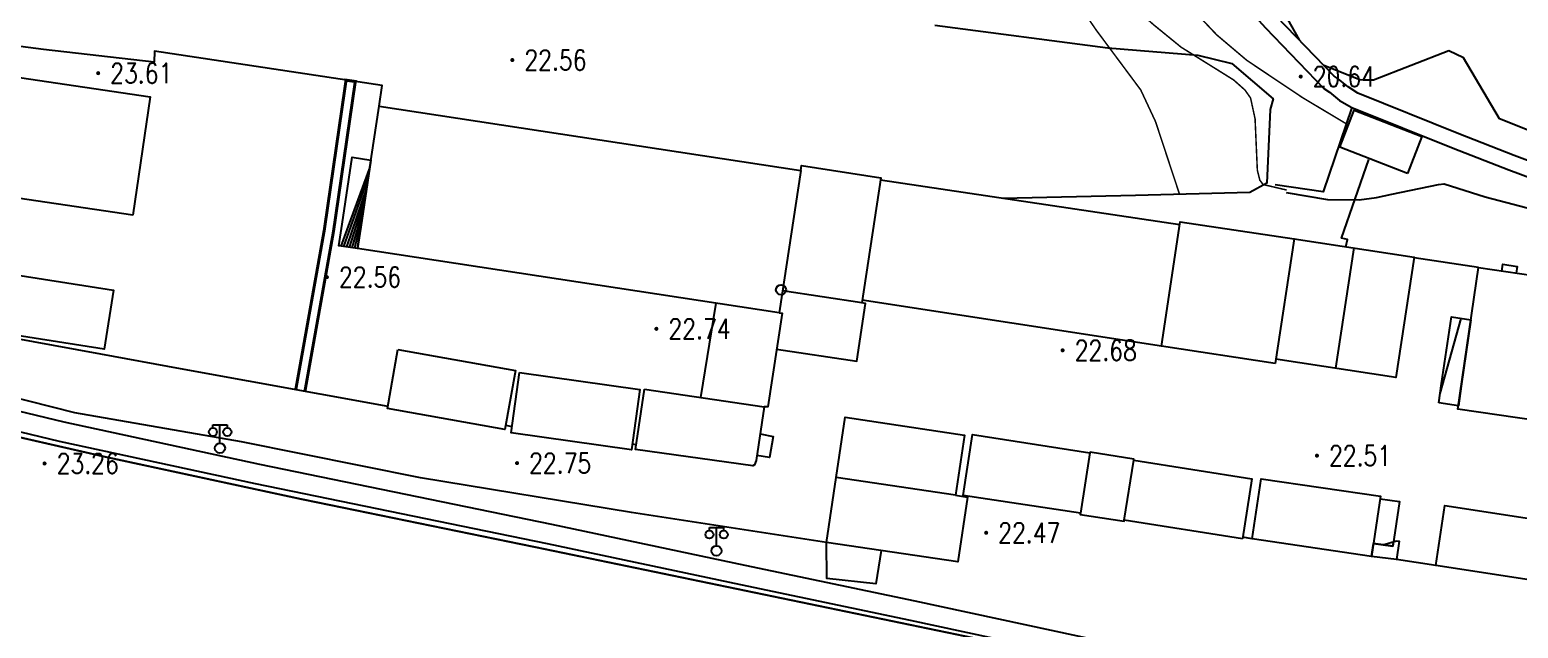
# Model space of a CAD drawing. Extents: x 404846 to 408477, y 3390929 to 3392894.
# Drawn here: x 406416.8 to 406490.8, y 3392216.5 to 3392246.2 of the extents above; entities that cross this region are included whole.
import ezdxf
from ezdxf.enums import TextEntityAlignment as Align

# ---------------------------------------------------------------- set-up
doc = ezdxf.new("R2010")
doc.units = 0
doc.header["$LTSCALE"] = 0.5
doc.linetypes.add('X1', pattern=[5, 4, -1])
doc.layers.get('0').update_dxf_attribs({"linetype": 'CONTINUOUS'})
doc.layers.add('ASSIST', color=7, linetype='CONTINUOUS', plot=False)
for name, color, linetype in [('DGX', 2, 'CONTINUOUS'), ('DLDW', 11, 'CONTINUOUS'), ('DLSS', 4, 'CONTINUOUS'), ('DMTZ', 3, 'CONTINUOUS'), ('GCD', 1, 'CONTINUOUS'), ('GXYZ', 2, 'CONTINUOUS'), ('JMD', 6, 'CONTINUOUS'), ('SXSS', 5, 'CONTINUOUS'), ('ZBTZ', 3, 'CONTINUOUS')]:
    doc.layers.add(name, color=color, linetype=linetype)
doc.styles.add('HZ', font='rs.shx', dxfattribs={"width": 0.8, "bigfont": 'hztxt.shx'})
doc.linetypes.add('10421', pattern='A,2,[150,AAA.SHX,S=0.5,R=0,X=0,Y=0.5],1e-11', length=2)
doc.linetypes.add('1161', pattern='A,0,[149,AAA.SHX,S=0.15,R=0,X=0,Y=0],-1.6', length=1.6)
doc.linetypes.add('444', pattern='A,4.5,[145,AAA.SHX,S=1,R=0,X=0,Y=1],4.5,-0.5,[146,AAA.SHX,S=1,R=0,X=0,Y=0],-0.5', length=10)
doc.linetypes.add('732', pattern='A,9,-0.5,[162,AAA.SHX,S=1,R=0,X=0,Y=0],-0.5', length=10)

# ---------------------------------------------------------------- blocks, each defined once
blk = doc.blocks.new('gc097')
for p, q in [((-0.7, 2), (-0.7, 2.3)), ((-0.7, 2.3), (0.7, 2.3)), ((0, 0.5), (0, 2.3)), ((0.7, 2.3), (0.7, 2))]:
    blk.add_line(p, q)
for centre, radius in [((-0.7, 1.6), 0.4), ((0.73, 1.6), 0.4), ((0, 0), 0.5)]:
    blk.add_circle(centre, radius)
blk = doc.blocks.new('GC200')
at = {"linetype": 'Continuous', "const_width": 0.2, "flags": 128}
blk.add_lwpolyline([(-0.1, 0, 1), (0.1, 0, 1)], format="xyb", close=True, dxfattribs=at)
blk = doc.blocks.new('gc170')
at = {"linetype": 'Continuous'}
blk.add_circle((0, 0), 0.5, dxfattribs=at)

msp = doc.modelspace()

# ---------------------------------------------------------------- linework, layer by layer
at = {"layer": 'ASSIST', "linetype": 'Continuous', "flags": 128}
for points, elevation in [([(406433.791, 3392239.753), (406433.285, 3392236.427), (406433.122, 3392235.355), (406432.198, 3392235.496), (406432.361, 3392236.567), (406432.866, 3392239.893), (406433.791, 3392239.753)], 24.27), ([(406486.84, 3392227.694), (406486.981, 3392228.663), (406487.463, 3392231.967), (406488.435, 3392231.826), (406487.954, 3392228.521), (406487.813, 3392227.553), (406486.84, 3392227.694)], 24.305), ([(406483.592, 3392220.722), (406484.561, 3392220.579), (406484.603, 3392220.86), (406484.868, 3392220.837), (406484.746, 3392219.919), (406483.498, 3392220.08), (406483.592, 3392220.722)], 22.397)]:
    msp.add_lwpolyline(points, close=True, dxfattribs=dict(at, elevation=elevation))
at = {"layer": 'DGX', "linetype": 'Continuous', "const_width": 0.075, "flags": 128}
for points, elevation in [([(406462.225, 3392252.9), (406463.176, 3392251.512), (406463.852, 3392250.74), (406464.559, 3392250.239), (406465.521, 3392249.699), (406467.447, 3392248.852), (406468.117, 3392248.461), (406468.717, 3392247.812), (406469.834, 3392246.188), (406472.037, 3392243.228), (406472.771, 3392241.657), (406473.963, 3392238.047)], 22), ([(406463.831, 3392252.605), (406465.619, 3392250.938), (406466.557, 3392250.405), (406469.722, 3392248.957), (406470.813, 3392248.123), (406472.659, 3392246.48), (406474.043, 3392245.352), (406476.645, 3392243.731), (406477.21, 3392243.23), (406477.49, 3392242.833), (406477.714, 3392241.797), (406477.826, 3392239.25), (406477.95, 3392238.755), (406478.112, 3392238.538), (406479.288, 3392238.263)], 21.5), ([(406470.894, 3392250.975), (406472.507, 3392249.967), (406473.437, 3392249.201), (406474.961, 3392246.859), (406475.814, 3392245.961), (406477.309, 3392244.698), (406480.079, 3392242.846), (406482.251, 3392241.549)], 21)]:
    msp.add_lwpolyline(points, dxfattribs=dict(at, elevation=elevation))
at = {"layer": 'DLSS', "linetype": 'Continuous', "const_width": 0.1, "elevation": 23.073, "flags": 128}
msp.add_lwpolyline([(406395.474, 3392232.674), (406399.313, 3392230.944), (406402.574, 3392229.72), (406406.687, 3392228.397), (406411.999, 3392226.984), (406420.597, 3392225.02), (406430.314, 3392222.927), (406442.082, 3392220.514), (406465.681, 3392215.626)], dxfattribs=at)
at = {"layer": 'DMTZ', "linetype": '10421', "elevation": 21.825, "flags": 128}
msp.add_lwpolyline([(406479.266, 3392238.139), (406481.318, 3392237.788), (406482.889, 3392237.774), (406483.752, 3392237.899), (406484.502, 3392238.061), (406486.833, 3392238.536), (406487.102, 3392238.574), (406489.136, 3392237.93), (406494.641, 3392236.487), (406497.422, 3392236.206), (406503.863, 3392236.42), (406507.321, 3392236.239), (406512.053, 3392235.504), (406519.15, 3392235.366)], dxfattribs=at)
at = {"layer": 'GXYZ', "linetype": '732', "flags": 128}
for points, elevation in [([(406482.528, 3392242.366), (406481.104, 3392238.168), (406478.707, 3392238.521)], 21.73), ([(406482.23, 3392235.451), (406482.309, 3392235.805), (406482.004, 3392235.88), (406483.366, 3392239.776)], 22.247)]:
    msp.add_lwpolyline(points, dxfattribs=dict(at, elevation=elevation))
at = {"layer": 'JMD', "linetype": 'Continuous'}
for p, q in [((406433.736, 3392239.393), (406432.298, 3392235.481)), ((406433.791, 3392239.753), (406433.285, 3392236.427)), ((406433.661, 3392238.899), (406432.435, 3392235.46)), ((406433.586, 3392238.404), (406432.573, 3392235.439)), ((406433.511, 3392237.91), (406432.71, 3392235.418)), ((406433.435, 3392237.416), (406432.847, 3392235.397)), ((406433.36, 3392236.921), (406432.985, 3392235.376)), ((406433.285, 3392236.427), (406433.122, 3392235.355)), ((406433.122, 3392235.355), (406432.198, 3392235.496)), ((406486.909, 3392228.168), (406487.959, 3392231.895)), ((406486.981, 3392228.663), (406487.463, 3392231.967)), ((406487.463, 3392231.967), (406488.435, 3392231.826)), ((406486.84, 3392227.694), (406486.981, 3392228.663)), ((406483.592, 3392220.722), (406484.561, 3392220.579)), ((406484.066, 3392220.652), (406484.738, 3392220.848)), ((406484.561, 3392220.579), (406484.603, 3392220.86)), ((406484.603, 3392220.86), (406484.868, 3392220.837))]:
    msp.add_line(p, q, dxfattribs=at)
at = {"layer": 'JMD', "linetype": '444', "flags": 128}
for points, elevation in [([(406417.531, 3392245.234), (406411.055, 3392246.079), (406398.071, 3392247.777), (406397.789, 3392245.797)], 26.152), ([(406434.197, 3392242.421), (406434.352, 3392243.446), (406423.041, 3392245.164), (406423.026, 3392244.611), (406417.531, 3392245.234)], 25.257), ([(406396.873, 3392236.506), (406396.573, 3392234.48), (406420.367, 3392230.139)], 25.79), ([(406420.367, 3392230.139), (406424.326, 3392229.402), (406434.628, 3392227.532)], 24.976), ([(406440.487, 3392226.586), (406440.8, 3392226.524)], 24.902), ([(406446.778, 3392225.666), (406446.967, 3392225.641)], 24.707)]:
    msp.add_lwpolyline(points, dxfattribs=dict(at, elevation=elevation))
at = {"layer": 'JMD', "linetype": 'Continuous', "flags": 128}
for points, elevation in [([(406421.966, 3392237.017), (406402.019, 3392239.966), (406402.887, 3392245.838), (406422.834, 3392242.888), (406421.966, 3392237.017)], 26.478), ([(406454.076, 3392232.169), (406433.122, 3392235.355), (406434.197, 3392242.421), (406455.151, 3392239.234), (406454.076, 3392232.169)], 27.979), ([(406485.284, 3392239.089), (406481.928, 3392240.393), (406482.643, 3392242.232), (406485.999, 3392240.928), (406485.284, 3392239.089)], 22.169), ([(406478.711, 3392229.653), (406473.063, 3392230.517), (406473.997, 3392236.693), (406479.652, 3392235.843), (406478.711, 3392229.653)], 25.251), ([(406415.189, 3392234.2), (406421, 3392233.298), (406420.546, 3392230.37), (406414.735, 3392231.272), (406415.189, 3392234.2)], 26.139), ([(406488.812, 3392234.414), (406503.752, 3392232.239), (406502.729, 3392225.216), (406487.789, 3392227.392), (406488.812, 3392234.414)], 27.547), ([(406435.128, 3392230.343), (406440.971, 3392229.303), (406440.451, 3392226.383), (406434.609, 3392227.423), (406435.128, 3392230.343)], 25.425), ([(406441.178, 3392229.205), (406447.157, 3392228.363), (406446.737, 3392225.375), (406440.757, 3392226.217), (406441.178, 3392229.205)], 25.487), ([(406447.377, 3392228.388), (406453.325, 3392227.5), (406452.927, 3392224.834), (406452.848, 3392224.632), (406452.768, 3392224.582), (406446.93, 3392225.392), (406447.377, 3392228.388)], 25.436), ([(406462.829, 3392223.112), (406456.904, 3392223.993), (406457.348, 3392226.983), (406463.273, 3392226.101), (406462.829, 3392223.112)], 25.294), ([(406469.036, 3392222.226), (406463.214, 3392223.105), (406463.683, 3392226.123), (406469.51, 3392225.218), (406469.036, 3392222.226)], 25.154), ([(406477.084, 3392220.955), (406471.215, 3392221.885), (406471.685, 3392224.857), (406477.554, 3392223.927), (406477.084, 3392220.955)], 25.238), ([(406483.498, 3392220.08), (406477.576, 3392220.954), (406478.016, 3392223.935), (406483.938, 3392223.061), (406483.498, 3392220.08)], 25.238), ([(406492.615, 3392218.719), (406486.693, 3392219.624), (406487.148, 3392222.605), (406493.071, 3392221.7), (406492.615, 3392218.719)], 24.821)]:
    msp.add_lwpolyline(points, close=True, dxfattribs=dict(at, elevation=elevation))
for points, elevation in [([(406455.151, 3392239.234), (406455.188, 3392239.475), (406459.126, 3392238.876), (406458.181, 3392232.665), (406454.243, 3392233.264)], 25.509), ([(406473.973, 3392236.535), (406459.107, 3392238.753)], 25.485), ([(406479.652, 3392235.843), (406485.621, 3392234.936), (406484.714, 3392228.966), (406478.745, 3392229.874)], 25.261), ([(406481.729, 3392229.42), (406482.637, 3392235.39)], 25.261), ([(406489.976, 3392234.245), (406490.025, 3392234.578), (406490.726, 3392234.476), (406490.678, 3392234.143)], 25.458), ([(406450.179, 3392227.97), (406450.946, 3392232.645)], 25.478), ([(406453.947, 3392230.373), (406457.927, 3392229.767), (406458.363, 3392232.637), (406458.181, 3392232.665)], 25.331), ([(406473.063, 3392230.517), (406458.201, 3392232.792)], 25.461), ([(406454.076, 3392232.169), (406454.218, 3392232.148), (406453.507, 3392227.496), (406453.325, 3392227.5)], 25.433), ([(406453.126, 3392226.167), (406453.782, 3392226.033), (406453.587, 3392224.992), (406452.964, 3392225.082)], 23.904), ([(406471.685, 3392224.857), (406471.693, 3392224.908), (406469.515, 3392225.253), (406469.51, 3392225.218)], 25.191), ([(406462.829, 3392223.112), (406463.421, 3392223.024), (406462.942, 3392219.805), (406456.425, 3392220.775), (406456.904, 3392223.993)], 25.109), ([(406483.92, 3392222.941), (406484.889, 3392222.798), (406484.561, 3392220.579), (406483.592, 3392220.722)], 23.231), ([(406469.036, 3392222.226), (406469.026, 3392222.166), (406471.204, 3392221.821), (406471.215, 3392221.885)], 25.238)]:
    msp.add_lwpolyline(points, dxfattribs=dict(at, elevation=elevation))
at = {"layer": 'SXSS', "linetype": 'Continuous', "flags": 128}
for points, elevation in [([(406492.445, 3392239.284), (406490.588, 3392239.978), (406487.84, 3392241.05), (406482.811, 3392243.07), (406482.33, 3392243.384), (406481.836, 3392243.777), (406481.642, 3392243.91), (406478.798, 3392246.855), (406476.019, 3392249.915), (406475.404, 3392250.39), (406474.527, 3392250.952), (406474.044, 3392251.141), (406473.488, 3392251.315), (406472.677, 3392251.472), (406470.632, 3392251.809), (406467.006, 3392252.294), (406465.767, 3392252.591), (406464.112, 3392253.403)], 20.596), ([(406463.54, 3392252.736), (406465.513, 3392251.85), (406466.863, 3392251.526), (406470.516, 3392251.037), (406472.54, 3392250.704), (406473.297, 3392250.557), (406473.785, 3392250.405), (406474.156, 3392250.259), (406474.947, 3392249.798), (406475.501, 3392249.325), (406478.228, 3392246.321), (406481.135, 3392243.312), (406481.403, 3392243.127), (406481.908, 3392242.712), (406482.528, 3392242.366), (406487.56, 3392240.345), (406490.317, 3392239.27), (406492.184, 3392238.571)], 20.596), ([(406472.838, 3392214.272), (406460.599, 3392216.894), (406452.163, 3392218.676), (406442.565, 3392220.702), (406428.053, 3392223.682), (406418.318, 3392225.79), (406409.189, 3392227.986), (406403.457, 3392229.726), (406403.745, 3392230.677), (406409.45, 3392228.945), (406418.54, 3392226.759), (406428.258, 3392224.655), (406442.768, 3392221.675), (406452.368, 3392219.649), (406460.806, 3392217.867), (406473.046, 3392215.244)], 22.769)]:
    msp.add_lwpolyline(points, dxfattribs=dict(at, elevation=elevation))
at = {"layer": 'SXSS', "linetype": 'X1', "const_width": 0.15, "elevation": 22.669, "flags": 128}
msp.add_lwpolyline([(406430.516, 3392228.28), (406431.935, 3392236.215), (406433.017, 3392243.652), (406432.559, 3392243.718), (406431.479, 3392236.289), (406430.061, 3392228.361)], dxfattribs=at)
at = {"layer": 'ZBTZ', "linetype": '1161', "flags": 128}
for points, elevation in [([(406475.259, 3392259.839), (406474.6, 3392258.407), (406475.402, 3392255.043), (406476.169, 3392251.28), (406476.996, 3392249.828), (406479.331, 3392246.751), (406479.9, 3392245.714)], 21.741), ([(406461.808, 3392246.451), (406470.402, 3392245.319), (406474.877, 3392244.952), (406476.559, 3392244.545), (406478.613, 3392242.796), (406478.463, 3392242.254), (406478.298, 3392238.598), (406477.45, 3392238.138), (406471.78, 3392237.991), (406465.173, 3392237.848)], 21.749), ([(406514.512, 3392240.096), (406509.49, 3392242.429), (406504.16, 3392245.82), (406503.316, 3392246.074), (406502.965, 3392245.927), (406503.144, 3392243.745), (406503, 3392243.452), (406500.37, 3392243.6), (406497.43, 3392241.053), (406495.671, 3392240.746), (406491.886, 3392240.994), (406489.853, 3392241.802), (406488.071, 3392244.819), (406487.346, 3392245.176), (406483.602, 3392243.713), (406482.913, 3392243.726), (406481.129, 3392244.442)], 20.227), ([(406488.812, 3392234.414), (406485.616, 3392234.9)], 21.927), ([(406456.425, 3392220.775), (406446.737, 3392222.253), (406436.264, 3392223.975), (406427.363, 3392225.773), (406419.08, 3392227.206), (406413.321, 3392228.655), (406406.395, 3392230.451), (406403.831, 3392231.136), (406401.491, 3392231.79), (406400.738, 3392231.881), (406397.141, 3392231.922)], 23.298), ([(406459.14, 3392220.371), (406458.88, 3392218.717), (406456.437, 3392218.983), (406456.425, 3392220.775)], 22.663), ([(406477.576, 3392220.954), (406477.095, 3392221.03)], 22.227), ([(406486.693, 3392219.624), (406484.746, 3392219.919)], 22.154)]:
    msp.add_lwpolyline(points, dxfattribs=dict(at, elevation=elevation))

# ---------------------------------------------------------------- block references
at = {"layer": 'DLDW', "linetype": 'Continuous', "xscale": 0.5, "yscale": 0.5}
for p in [(406426.295, 3392225.455, 23.06), (406450.957, 3392220.361, 22.563)]:
    msp.add_blockref('gc097', p, dxfattribs=at)
at = {"layer": 'GCD', "linetype": 'Continuous'}
ref = msp.add_blockref('GC200', (406440.818, 3392244.714, 22.556), dxfattribs=dict(at, xscale=0.5, yscale=0.5, zscale=0.5))
ref.add_attrib('height', '22.56', dxfattribs={"linetype": 'Continuous', "height": 1, "style": 'HZ', "width": 0.8}).set_placement((406441.418, 3392244.714, 22.556), align=Align.MIDDLE_LEFT)
ref = msp.add_blockref('GC200', (406420.245, 3392244.065, 23.609), dxfattribs=dict(at, xscale=0.5, yscale=0.5, zscale=0.5))
ref.add_attrib('height', '23.61', dxfattribs={"linetype": 'Continuous', "height": 1, "style": 'HZ', "width": 0.8}).set_placement((406420.845, 3392244.065, 23.609), align=Align.MIDDLE_LEFT)
ref = msp.add_blockref('GC200', (406479.981, 3392243.897, 20.635), dxfattribs=dict(at, xscale=0.5, yscale=0.5, zscale=0.5))
ref.add_attrib('height', '20.64', dxfattribs={"linetype": 'Continuous', "height": 1, "style": 'HZ', "width": 0.8}).set_placement((406480.581, 3392243.897, 20.635), align=Align.MIDDLE_LEFT)
ref = msp.add_blockref('GC200', (406431.605, 3392233.942, 22.557), dxfattribs=dict(at, xscale=0.5, yscale=0.5, zscale=0.5))
ref.add_attrib('height', '22.56', dxfattribs={"linetype": 'Continuous', "height": 1, "style": 'HZ', "width": 0.8}).set_placement((406432.205, 3392233.942, 22.557), align=Align.MIDDLE_LEFT)
ref = msp.add_blockref('GC200', (406447.973, 3392231.375, 22.738), dxfattribs=dict(at, xscale=0.5, yscale=0.5, zscale=0.5))
ref.add_attrib('height', '22.74', dxfattribs={"linetype": 'Continuous', "height": 1, "style": 'HZ', "width": 0.8}).set_placement((406448.573, 3392231.375, 22.738), align=Align.MIDDLE_LEFT)
ref = msp.add_blockref('GC200', (406468.154, 3392230.308, 22.678), dxfattribs=dict(at, xscale=0.5, yscale=0.5, zscale=0.5))
ref.add_attrib('height', '22.68', dxfattribs={"linetype": 'Continuous', "height": 1, "style": 'HZ', "width": 0.8}).set_placement((406468.754, 3392230.308, 22.678), align=Align.MIDDLE_LEFT)
ref = msp.add_blockref('GC200', (406417.582, 3392224.691, 23.26), dxfattribs=dict(at, xscale=0.5, yscale=0.5, zscale=0.5))
ref.add_attrib('height', '23.26', dxfattribs={"linetype": 'Continuous', "height": 1, "style": 'HZ', "width": 0.8}).set_placement((406418.182, 3392224.691, 23.26), align=Align.MIDDLE_LEFT)
ref = msp.add_blockref('GC200', (406441.052, 3392224.708, 22.754), dxfattribs=dict(at, xscale=0.5, yscale=0.5, zscale=0.5))
ref.add_attrib('height', '22.75', dxfattribs={"linetype": 'Continuous', "height": 1, "style": 'HZ', "width": 0.8}).set_placement((406441.652, 3392224.708, 22.754), align=Align.MIDDLE_LEFT)
ref = msp.add_blockref('GC200', (406480.786, 3392225.079, 22.514), dxfattribs=dict(at, xscale=0.5, yscale=0.5, zscale=0.5))
ref.add_attrib('height', '22.51', dxfattribs={"linetype": 'Continuous', "height": 1, "style": 'HZ', "width": 0.8}).set_placement((406481.386, 3392225.079, 22.514), align=Align.MIDDLE_LEFT)
ref = msp.add_blockref('GC200', (406464.356, 3392221.251, 22.465), dxfattribs=dict(at, xscale=0.5, yscale=0.5, zscale=0.5))
ref.add_attrib('height', '22.47', dxfattribs={"linetype": 'Continuous', "height": 1, "style": 'HZ', "width": 0.8}).set_placement((406464.956, 3392221.251, 22.465), align=Align.MIDDLE_LEFT)
at = {"layer": 'GXYZ', "linetype": 'Continuous', "xscale": 0.5, "yscale": 0.5}
msp.add_blockref('gc170', (406454.165, 3392233.315, 27.999), dxfattribs=at)

doc.saveas('drawing.dxf')
